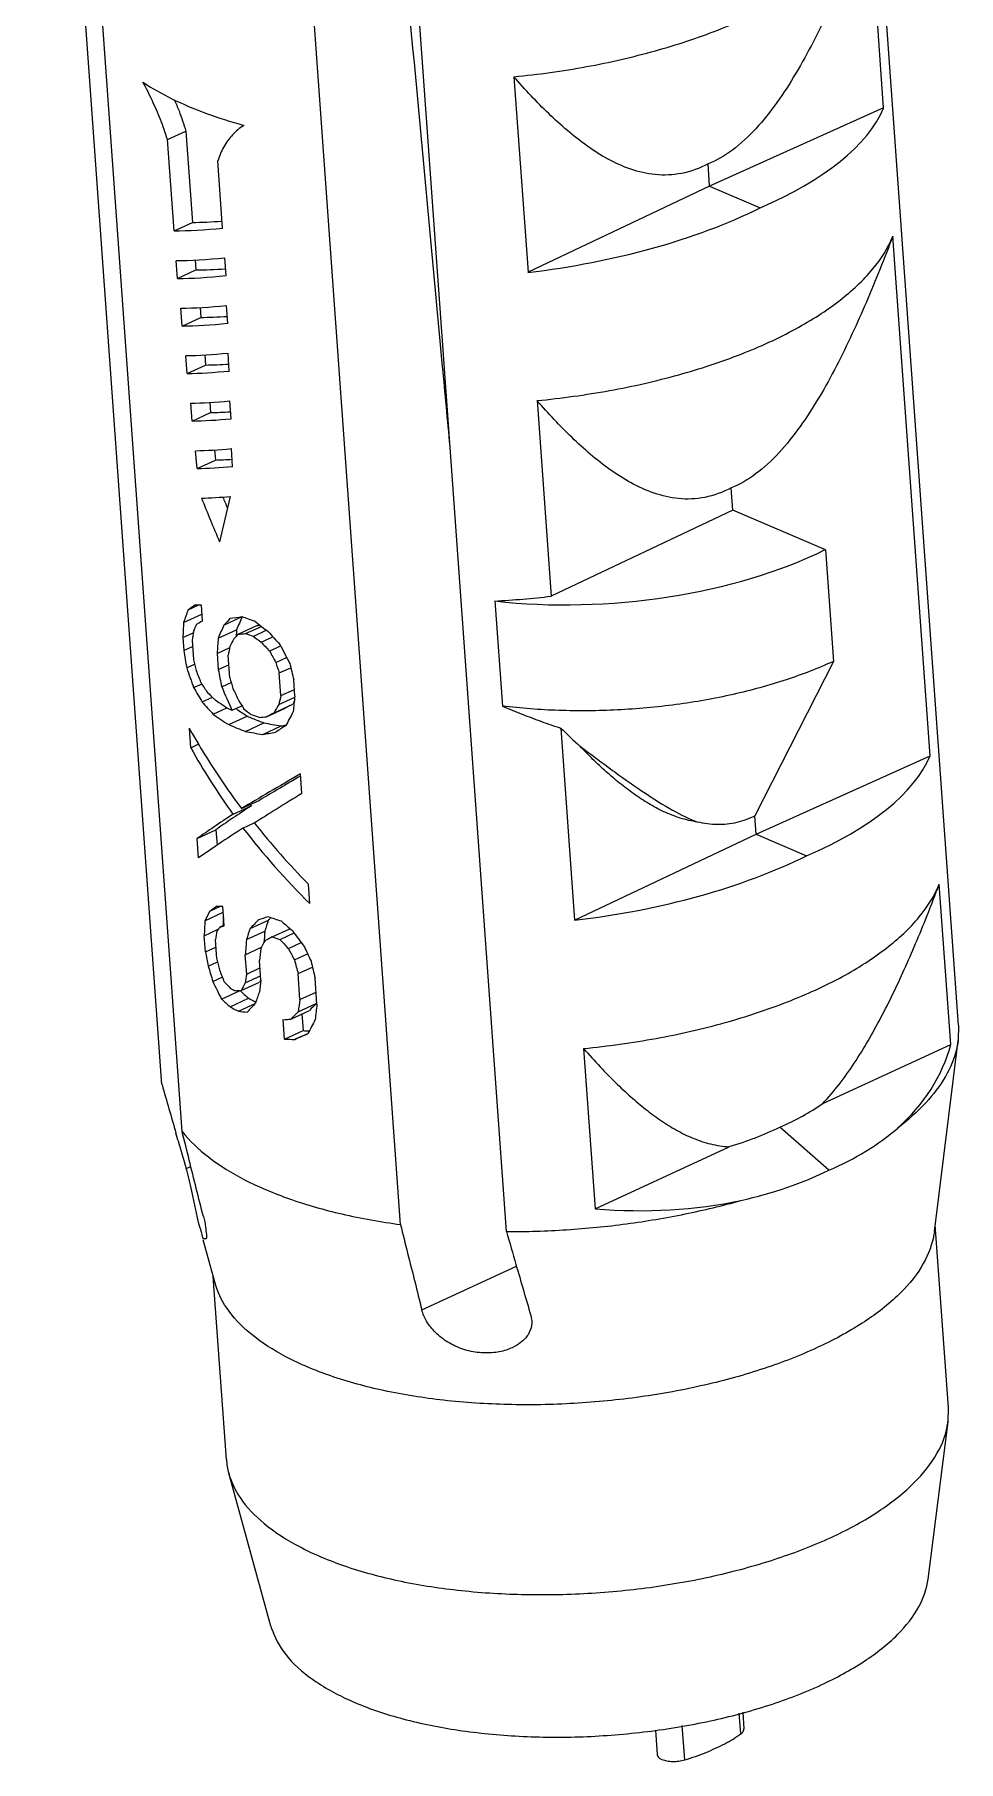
# Model space of a CAD drawing. Header units: millimetres. Extents: x -308 to 1490, y -1725 to -1095.
# Drawn here: x -135.69 to -128.2, y -1322.09 to -1308.09 of the extents above; entities that cross this region are included whole.
import ezdxf

# ---------------------------------------------------------------- set-up
doc = ezdxf.new("R2010")
doc.units = ezdxf.units.MM

# ---------------------------------------------------------------- blocks, each defined once
blk = doc.blocks.new('*u3')
for p, q in [((67.31, -72.964), (66.277, -58.558)), ((67.473, -73.343), (66.44, -58.937)), ((69.244, -74.099), (68.211, -59.693)), ((70.103, -74.156), (69.07, -59.75)), ((73.769, -72.482), (72.946, -61.016)), ((73.162, -65.042), (73.048, -63.456)), ((70.164, -64.789), (70.278, -66.375)), ((73.162, -65.042), (71.751, -65.677)), ((67.354, -65.298), (67.504, -65.229)), ((67.504, -65.229), (67.557, -65.97)), ((67.408, -66.04), (67.354, -65.298)), ((67.802, -66.016), (67.763, -65.472)), ((71.751, -65.677), (71.738, -65.496)), ((71.751, -65.677), (70.278, -66.375)), ((71.751, -65.677), (72.16, -65.852)), ((67.408, -66.04), (67.557, -65.97)), ((73.538, -70.297), (73.236, -66.083)), ((67.435, -66.425), (67.425, -66.281)), ((67.435, -66.425), (67.585, -66.356)), ((67.579, -66.275), (67.585, -66.356)), ((67.83, -66.402), (67.82, -66.257)), ((67.475, -66.811), (67.464, -66.666)), ((67.619, -66.66), (67.625, -66.742)), ((67.843, -66.789), (67.833, -66.644)), ((67.475, -66.811), (67.625, -66.742)), ((67.514, -67.196), (67.504, -67.052)), ((67.658, -67.045), (67.664, -67.127)), ((67.856, -67.176), (67.846, -67.031)), ((67.514, -67.196), (67.664, -67.127)), ((67.554, -67.582), (67.544, -67.437)), ((67.554, -67.582), (67.704, -67.512)), ((67.698, -67.43), (67.704, -67.512)), ((67.87, -67.563), (67.859, -67.418)), ((70.352, -67.416), (70.466, -69.003)), ((67.594, -67.967), (67.583, -67.822)), ((67.594, -67.967), (67.743, -67.898)), ((67.737, -67.815), (67.743, -67.898)), ((67.883, -67.95), (67.873, -67.805)), ((71.939, -68.305), (71.926, -68.124)), ((71.939, -68.305), (70.466, -69.003)), ((72.689, -68.625), (71.939, -68.305)), ((72.689, -68.625), (72.754, -69.531)), ((70.009, -69.041), (70.07, -69.893)), ((67.485, -69.216), (67.633, -69.147)), ((67.521, -69.113), (67.61, -69.072)), ((67.628, -69.072), (67.637, -69.204)), ((67.812, -69.236), (67.961, -69.168)), ((67.479, -69.337), (67.563, -69.299)), ((67.766, -69.343), (67.915, -69.274)), ((67.929, -69.31), (68.078, -69.241)), ((67.987, -69.306), (68.116, -69.247)), ((68.049, -69.328), (68.156, -69.278)), ((68.114, -69.375), (68.209, -69.331)), ((67.479, -69.337), (67.486, -69.442)), ((67.486, -69.442), (67.558, -69.41)), ((67.554, -69.359), (67.565, -69.517)), ((67.757, -69.466), (67.859, -69.419)), ((67.757, -69.466), (67.766, -69.598)), ((68.183, -69.448), (68.272, -69.406)), ((67.511, -69.584), (67.574, -69.554)), ((67.766, -69.598), (67.853, -69.558)), ((67.861, -69.665), (67.847, -69.481)), ((68.233, -69.54), (68.324, -69.498)), ((68.261, -69.625), (68.354, -69.582)), ((72.754, -69.531), (72.117, -70.785)), ((67.566, -69.744), (67.63, -69.715)), ((67.794, -69.738), (67.871, -69.702)), ((68.274, -69.809), (68.261, -69.625)), ((68.388, -69.813), (68.378, -69.682)), ((67.636, -69.86), (67.719, -69.822)), ((67.879, -69.928), (67.958, -69.892)), ((68.219, -69.947), (68.37, -69.878)), ((68.258, -69.881), (68.387, -69.822)), ((68.274, -69.809), (68.384, -69.758)), ((67.724, -69.958), (67.835, -69.907)), ((67.851, -70.043), (68.001, -69.975)), ((67.986, -70.099), (68.135, -70.03)), ((68.158, -69.98), (68.308, -69.91)), ((67.543, -70.231), (67.532, -70.074)), ((68.127, -70.124), (68.277, -70.054)), ((70.543, -70.072), (70.655, -71.63)), ((67.543, -70.231), (67.609, -70.201)), ((72.128, -70.932), (73.538, -70.297)), ((68.444, -70.602), (68.433, -70.444)), ((67.886, -70.771), (68.035, -70.702)), ((67.955, -70.725), (68.104, -70.656)), ((67.966, -70.883), (68.057, -70.841)), ((72.128, -70.932), (72.117, -70.785)), ((67.596, -70.967), (67.748, -70.897)), ((67.607, -71.125), (67.596, -70.967)), ((67.748, -70.897), (67.757, -71.022)), ((70.655, -71.63), (72.128, -70.932)), ((72.128, -70.932), (72.536, -71.107)), ((68.508, -71.496), (68.497, -71.338)), ((73.706, -72.639), (73.613, -71.338)), ((67.658, -71.635), (67.807, -71.566)), ((67.697, -71.558), (67.785, -71.517)), ((67.814, -71.676), (67.803, -71.518)), ((67.652, -71.756), (67.766, -71.704)), ((67.783, -71.684), (67.812, -71.67)), ((67.995, -71.787), (68.144, -71.718)), ((68.025, -71.698), (68.174, -71.629)), ((68.204, -71.766), (68.348, -71.699)), ((67.662, -71.888), (67.652, -71.756)), ((67.662, -71.888), (67.748, -71.848)), ((67.755, -71.945), (67.743, -71.788)), ((67.985, -71.91), (68.118, -71.849)), ((68.267, -71.787), (68.381, -71.734)), ((68.335, -71.86), (68.439, -71.812)), ((67.684, -72.003), (67.76, -71.968)), ((67.997, -72.068), (67.985, -71.91)), ((68.111, -72.116), (68.1, -71.958)), ((68.384, -71.952), (68.491, -71.903)), ((67.723, -72.127), (67.797, -72.093)), ((67.953, -72.201), (68.102, -72.132)), ((67.984, -72.139), (68.109, -72.081)), ((67.997, -72.068), (68.104, -72.018)), ((68.414, -72.064), (68.53, -72.01)), ((68.429, -72.274), (68.414, -72.064)), ((68.567, -72.311), (68.552, -72.101)), ((67.793, -72.27), (67.944, -72.201)), ((67.862, -72.333), (68.011, -72.264)), ((68.429, -72.274), (68.56, -72.214)), ((67.931, -72.368), (68.065, -72.306)), ((68.355, -72.432), (68.505, -72.362)), ((68.415, -72.373), (68.566, -72.303)), ((68.444, -72.39), (68.454, -72.526)), ((68.304, -72.595), (68.293, -72.437)), ((68.304, -72.595), (68.454, -72.526)), ((68.388, -72.596), (68.492, -72.548)), ((73.769, -72.482), (73.765, -72.606)), ((70.729, -72.671), (70.822, -73.972)), ((72.668, -73.117), (73.706, -72.639)), ((73.573, -74.156), (73.765, -72.606)), ((67.442, -73.421), (67.423, -73.357)), ((72.717, -73.658), (72.321, -73.31)), ((70.822, -73.972), (71.909, -73.468)), ((67.507, -73.645), (67.544, -73.628)), ((67.599, -74.047), (67.595, -74.029)), ((73.687, -75.584), (73.58, -74.1)), ((67.741, -74.575), (67.645, -74.224)), ((67.832, -76.004), (67.726, -74.52)), ((69.417, -74.791), (70.184, -74.437)), ((73.684, -75.698), (73.687, -75.584)), ((73.522, -76.975), (73.684, -75.698)), ((68.193, -77.357), (67.852, -76.116)), ((72.003, -78.231), (71.991, -78.062)), ((72.02, -78.054), (72.029, -78.19)), ((71.311, -78.2), (71.325, -78.397)), ((71.549, -78.441), (71.529, -78.163))]:
    blk.add_line(p, q)
for centre, radius, start, end in [((69.15, -65.934), 3.446, 249.7511, 251.5658), ((69.16, -66.065), 3.446, 250.1135, 251.2023), ((68.989, -67.312), 2.841, 246.195, 247.0175), ((69.08, -67.532), 2.671, 246.1493, 247.1715), ((69.207, -66.722), 3.446, 250.1135, 251.2023), ((69.131, -67.412), 2.801, 247.1713, 248.1615), ((69.181, -67.288), 2.934, 248.1613, 249.1214), ((69.053, -67.316), 2.98, 246.2237, 249.0131), ((76.375, -64.003), 8.417, 226.1369, 227.6001), ((69.363, -68.239), 3.567, 250.4884, 252.265), ((69.374, -68.397), 3.567, 250.8431, 251.909), ((68.977, -70.036), 2.418, 242.6719, 243.5905), ((69.068, -70.286), 2.242, 241.8782, 243.6215), ((68.989, -70.194), 2.418, 242.2121, 244.0495), ((159.597, -46.592), 95.981, 195.94796, 196.19228), ((148.13, -49.923), 84.04, 196.23661, 196.39555), ((163.806, -47.377), 97.454, 195.94905, 196.1128), ((154.013, -50.211), 87.259, 196.10993, 196.39262), ((68.397, -75.966), 0.566, 183.8768, 195.4448)]:
    blk.add_arc(centre, radius, start, end)
for centre, major_axis, ratio, start_param, end_param in [((69.98, -64.922), (3.235, 0.161), 0.42539, -0.852788, -0.203762), ((69.98, -64.93), (2.978, 0.884), 0.184199, -2.573607, -2.446363), ((69.98, -64.922), (3.225, 0.304), 0.455968, -1.521354, -0.872329), ((69.98, -64.93), (3.176, 0.943), 0.184199, -2.567328, -2.379552), ((69.997, -65.171), (3.176, 0.943), 0.184199, -2.567328, -2.379552), ((70.008, -65.316), (2.978, 0.884), 0.184199, -2.573607, -2.446363), ((70.008, -65.316), (3.176, 0.943), 0.184199, -2.567328, -2.379552), ((70.025, -65.557), (3.176, 0.943), 0.184199, -2.561052, -2.385828), ((70.036, -65.701), (3.176, 0.943), 0.184199, -2.561052, -2.385828), ((70.036, -65.701), (2.978, 0.884), 0.184199, -2.566909, -2.453655), ((70.053, -65.942), (3.176, 0.943), 0.184199, -2.55478, -2.3921), ((70.063, -66.087), (3.176, 0.943), 0.184199, -2.55478, -2.3921), ((70.063, -66.087), (2.978, 0.884), 0.184199, -2.560216, -2.460904), ((70.08, -66.328), (3.176, 0.943), 0.184199, -2.548511, -2.39837), ((70.091, -66.473), (2.978, 0.884), 0.184199, -2.553526, -2.46811), ((70.091, -66.473), (3.176, 0.943), 0.184199, -2.548511, -2.39837), ((70.108, -66.714), (3.176, 0.943), 0.184199, -2.542244, -2.404636), ((70.119, -66.858), (2.978, 0.884), 0.184199, -2.546839, -2.475272), ((70.119, -66.858), (3.176, 0.943), 0.184199, -2.542244, -2.404636), ((70.136, -67.099), (3.176, 0.943), 0.184199, -2.532576, -2.421444), ((70.162, -67.458), (-2.506, 5.967), 0.405894, 1.52605, 1.585186), ((70.162, -67.458), (2.124, 7.098), 0.273487, -4.527246, -4.47525), ((70.162, -67.458), (-2.349, 5.594), 0.405894, 7.815913, 7.831998), ((70.979, -67.895), (2.529, 0.239), 0.455968, -2.006947, -0.872329), ((70.168, -67.549), (3.225, 0.304), 0.455968, -1.663157, -1.521354), ((70.157, -67.39), (2.687, 4.198), 0.316847, -4.098433, -4.072137), ((70.187, -67.817), (3.121, 1.727), 0.078619, 2.515082, 2.549981), ((70.198, -67.967), (3.178, 0.918), 0.194103, -2.59274, -2.566663), ((70.209, -68.121), (3.055, 2.306), 0.196194, 2.286489, 2.312421), ((70.206, -68.085), (3.17, 1.041), 0.145899, -2.449487, -2.406228), ((70.208, -68.109), (2.519, 3.936), 0.316846, -4.245576, -4.21791), ((70.027, -65.577), (1.303, 14.32), 0.158952, -4.441034, -4.432242), ((70.135, -67.086), (1.954, 8.255), 0.248328, -4.383881, -4.375151), ((70.179, -67.704), (2.798, 3.697), 0.30814, -4.069958, -4.052529), ((70.201, -68.005), (3.135, 1.553), 0.030656, 2.512864, 2.538941), ((70.208, -68.109), (2.687, 4.198), 0.316846, -4.245975, -4.220039), ((70.222, -68.305), (3.055, 2.306), 0.196195, 2.260543, 2.277842), ((70.185, -67.785), (1.221, 13.425), 0.158952, 1.696376, 1.700452), ((70.216, -68.212), (3.178, 0.918), 0.194103, -2.428217, -2.40224), ((70.203, -68.04), (3.231, -0.903), 0.632837, -2.111964, -2.085872), ((70.192, -67.878), (3.194, -1.219), 0.652274, -2.031056, -1.987476), ((70.216, -68.212), (2.979, 0.86), 0.194103, -2.425155, -2.412027), ((70.18, -67.719), (-2.8, 2.901), 0.630305, 1.505147, 1.540215), ((70.443, -71.386), (-3.178, 16.17), 0.155071, 1.419925, 1.428718), ((70.185, -67.785), (1.303, 14.32), 0.158952, -4.588938, -4.580289), ((70.229, -68.4), (1.954, 8.255), 0.248328, -4.531242, -4.522598), ((70.225, -68.349), (2.798, 3.697), 0.30814, -4.217181, -4.19989), ((70.194, -67.915), (2.896, -2.536), 0.649298, -1.728073, -1.701896), ((70.167, -67.536), (-2.501, 5.496), 0.435264, -4.559656, -4.542148), ((70.143, -67.206), (-2.506, 6.016), 0.40301, -4.511746, -4.485296), ((70.313, -69.572), (-2.506, 6.016), 0.40301, 1.406382, 1.432678), ((70.335, -69.877), (-2.731, 10.094), 0.248005, 1.468224, 1.476953), ((70.291, -69.258), (-2.501, 5.496), 0.435264, 1.437306, 1.454735), ((70.283, -69.151), (-3.178, 16.17), 0.155071, 1.567972, 1.576622), ((70.112, -66.774), (-2.731, 10.094), 0.248005, -4.502501, -4.493728), ((69.991, -65.075), (-3.178, 16.17), 0.155071, 1.820226, 1.829075), ((70.283, -69.146), (-2.8, 2.901), 0.630305, 1.201455, 1.236353), ((70.269, -68.958), (2.896, -2.536), 0.649298, -1.970689, -1.944613), ((70.259, -68.811), (-2.501, 5.496), 0.435264, 7.824629, 7.859209), ((70.239, -68.536), (-2.731, 10.094), 0.248005, -4.667515, -4.658871), ((70.243, -68.587), (-2.501, 5.496), 0.435264, -4.698518, -4.681227), ((70.274, -69.02), (3.194, -1.219), 0.652274, -2.256271, -2.212846), ((70.262, -68.864), (3.231, -0.903), 0.632837, -2.302413, -2.276399), ((70.26, -68.83), (3.254, -0.245), 0.551679, -2.418016, -2.366106), ((70.246, -68.631), (-2.604, 3.856), 0.559837, 7.791866, 7.809165), ((70.301, -69.4), (2.798, 3.697), 0.30814, -4.356259, -4.338751), ((70.355, -70.162), (1.954, 8.255), 0.248328, -4.696384, -4.687611), ((70.274, -69.021), (2.939, 1.456), 0.030656, 8.55332, 8.571197), ((70.301, -69.4), (2.623, 3.466), 0.30814, -4.355088, -4.348846), ((70.477, -71.861), (1.303, 14.32), 0.158952, 1.441794, 1.450643), ((70.269, -68.961), (3.252, -0.167), 0.537174, -2.441746, -2.38117), ((70.269, -68.961), (3.048, -0.157), 0.537174, 3.857956, 3.90104), ((70.252, -68.724), (3.231, -0.903), 0.632837, -2.163966, -2.13799), ((70.265, -68.896), (3.178, 0.918), 0.194103, -2.376215, -2.350123), ((70.27, -68.974), (3.005, 0.516), 0.335812, -2.417064, -2.3523), ((70.274, -69.021), (3.135, 1.553), 0.030656, 2.270147, 2.296324), ((70.325, -69.73), (2.687, 4.198), 0.316847, -4.463645, -4.437194), ((70.314, -69.586), (-2.812, 2.855), 0.633031, 7.44181, 7.641729), ((70.27, -68.974), (3.205, 0.551), 0.335812, -2.420126, -2.359435), ((70.276, -69.058), (3.17, 1.041), 0.1459, -2.36285, -2.31927), ((70.288, -69.217), (3.121, 1.727), 0.078619, 2.21122, 2.246288), ((70.276, -69.058), (2.972, 0.976), 0.1459, -2.355715, -2.337775), ((70.325, -69.743), (-2.814, 2.845), 0.633597, 1.156965, 1.322308), ((70.357, -70.177), (3.235, 0.161), 0.42539, -0.852788, -0.203762), ((70.318, -69.636), (3.128, 1.639), 0.055138, 2.188297, 2.397527), ((70.318, -69.636), (2.933, 1.536), 0.055138, 8.522501, 8.679959), ((70.318, -69.638), (2.928, 1.592), 0.071315, 8.708466, 8.884999), ((70.325, -69.743), (-2.638, 2.668), 0.633597, 1.317118, 1.320756), ((70.33, -69.813), (3.123, 1.699), 0.071315, 2.179922, 2.345907), ((70.318, -69.638), (3.123, 1.699), 0.071315, 2.423729, 2.589072), ((70.313, -69.568), (-2.814, 2.845), 0.633597, 7.683315, 7.849299), ((70.329, -69.795), (3.123, 1.704), 0.072592, 2.388462, 2.588382), ((70.326, -69.745), (-2.847, 2.722), 0.640392, 7.618517, 7.827747), ((70.357, -70.177), (3.225, 0.304), 0.455968, -1.521354, -0.872329), ((70.343, -69.991), (2.9, 3.208), 0.287346, -3.965532, -3.939236), ((70.363, -70.262), (3.121, 1.727), 0.078619, 2.515082, 2.549981), ((70.373, -70.412), (3.178, 0.918), 0.194102, -2.59274, -2.566663), ((70.2, -67.996), (1.303, 14.32), 0.158952, -4.441034, -4.432242), ((70.314, -69.583), (1.954, 8.255), 0.248328, -4.3926, -4.38388), ((70.369, -70.356), (3.055, 2.306), 0.196195, 2.416366, 2.433775), ((70.381, -70.523), (3.158, 1.228), 0.076178, -2.566273, -2.548896), ((70.2, -67.996), (1.221, 13.425), 0.158952, -4.425767, -4.420467), ((70.391, -70.653), (2.468, 5.214), 0.311731, -4.366397, -4.349109), ((70.388, -70.619), (3.055, 2.306), 0.196195, 2.260543, 2.295133), ((70.383, -70.549), (3.158, 1.228), 0.076178, -2.41045, -2.375805), ((70.387, -70.599), (1.221, 13.425), 0.158952, 1.66871, 1.675935), ((70.391, -70.653), (2.314, 4.888), 0.311731, 1.916035, 1.934475), ((70.388, -70.619), (2.864, 2.161), 0.196195, 8.567263, 8.577565), ((70.361, -70.239), (3.101, -1.723), 0.665124, 4.384317, 4.419242), ((70.344, -69.998), (-2.604, 3.856), 0.559837, -4.644187, -4.609065), ((70.387, -70.599), (1.303, 14.32), 0.158952, -4.614874, -4.60623), ((70.41, -70.925), (2.798, 3.697), 0.30814, -4.251794, -4.23448), ((70.399, -70.765), (3.135, 1.553), 0.030655, 2.331099, 2.357106), ((70.369, -70.351), (2.896, -2.536), 0.649298, -1.73678, -1.710634), ((70.302, -69.412), (-2.543, 7.044), 0.349791, -4.488009, -4.47036), ((70.578, -73.26), (-2.952, 13.132), 0.191064, 1.423248, 1.432041), ((70.503, -72.217), (-2.731, 10.094), 0.248005, 1.476953, 1.485673), ((70.435, -71.274), (1.595, 11.287), 0.195226, -4.632877, -4.624226), ((70.343, -69.994), (-2.501, 5.496), 0.435264, -4.568393, -4.550909), ((70.257, -68.791), (-2.952, 13.132), 0.191064, -4.512408, -4.503648), ((70.164, -67.494), (-3.178, 16.17), 0.155071, -4.46296, -4.45411), ((70.5, -72.172), (-2.543, 7.044), 0.349791, 1.421318, 1.438861), ((70.464, -71.681), (-2.604, 3.856), 0.559837, 1.317805, 1.352747), ((70.461, -71.637), (-2.501, 5.496), 0.435264, 1.446026, 1.463435), ((70.433, -71.248), (3.231, -0.903), 0.632837, -2.319788, -2.293734), ((70.412, -70.952), (2.798, 3.697), 0.30814, -4.165313, -4.148017), ((70.404, -70.846), (1.954, 8.255), 0.248328, -4.50531, -4.496665), ((70.447, -71.432), (1.595, 11.287), 0.195226, -4.624226, -4.615578), ((70.412, -70.952), (2.623, 3.466), 0.30814, -4.150239, -4.145311), ((70.444, -71.391), (3.252, -0.548), 0.597323, -2.415888, -2.381102), ((70.422, -71.096), (3.178, 0.918), 0.194102, -2.540649, -2.51468), ((70.444, -71.391), (3.049, -0.514), 0.597323, 3.858757, 3.895894), ((70.434, -71.258), (2.468, 5.214), 0.311731, -4.383688, -4.366397), ((70.563, -73.062), (1.595, 11.287), 0.195226, 1.528529, 1.537289), ((70.435, -71.277), (3.189, 0.762), 0.25568, -2.5327, -2.498096), ((70.432, -71.224), (3.055, 2.306), 0.196194, 2.295134, 2.32971), ((70.46, -71.618), (3.055, 2.306), 0.196194, 2.147524, 2.173734), ((70.46, -71.618), (2.864, 2.161), 0.196194, 8.420016, 8.448015), ((70.656, -74.359), (1.303, 14.32), 0.158952, 1.441794, 1.450643), ((70.441, -71.35), (3.178, 0.918), 0.194102, -2.367526, -2.341407), ((70.461, -71.631), (3.145, 1.42), 0.010467, -2.295274, -2.251469), ((70.45, -71.481), (2.99, 0.714), 0.25568, -2.361102, -2.33829), ((70.504, -72.228), (2.687, 4.198), 0.316846, -4.463644, -4.437193), ((70.45, -71.481), (3.189, 0.762), 0.25568, -2.368238, -2.333394), ((70.464, -71.675), (3.227, -1.016), 0.616142, -0.353133, 0.026021), ((70.122, -71.407), (3.092, -1.006), 0.613036, -0.602027, -0.434282), ((70.173, -71.383), (3.082, -0.912), 0.657751, -0.792801, -0.625056), ((70.297, -71.544), (3.442, -1.091), 0.615551, -0.616186, -0.363101), ((70.322, -71.532), (3.436, -0.98), 0.658765, -0.883292, -0.630207), ((70.464, -71.675), (3.224, -0.911), 0.658989, -1.277062, -0.897908)]:
    blk.add_ellipse(centre, major_axis=major_axis, ratio=ratio, start_param=start_param, end_param=end_param)
for points, start_tangent, end_tangent in [([(69.646, -67.788), (69.586, -67.14), (69.236, -63.383)], (-0.09291, 0.995674), (-0.09246, 0.995716)), ([(70.164, -64.789), (70.752, -64.707), (71.311, -64.578), (71.818, -64.41), (72.261, -64.205), (72.62, -63.974), (72.886, -63.72), (73.048, -63.456)], (0.995207, 0.097793), (0.375146, 0.926966)), ([(73.048, -63.456), (72.944, -63.724), (72.834, -63.989), (72.717, -64.25), (72.59, -64.508), (72.45, -64.76), (72.296, -64.998), (72.125, -65.21), (71.935, -65.384), (71.738, -65.496)], (-0.353653, -0.935377), (-0.928426, -0.371518)), ([(67.156, -64.834), (67.39, -64.967), (67.664, -65.084), (67.973, -65.183)], (0.834033, -0.551715), (0.964665, -0.263479)), ([(67.354, -65.298), (67.298, -65.136), (67.23, -64.98), (67.156, -64.834)], (-0.291553, 0.956555), (-0.479592, 0.877491)), ([(71.738, -65.496), (71.523, -65.573), (71.309, -65.583), (71.111, -65.539), (70.927, -65.457), (70.756, -65.349), (70.597, -65.224), (70.446, -65.088), (70.303, -64.943), (70.164, -64.789)], (-0.886473, -0.46278), (-0.656988, 0.753901)), ([(67.41, -64.975), (67.448, -65.066), (67.504, -65.229)], (0.398279, -0.917264), (0.289682, -0.957123)), ([(67.973, -65.183), (67.883, -65.259), (67.812, -65.356), (67.763, -65.472)], (-0.839351, -0.54359), (-0.292541, -0.956253)), ([(70.352, -67.416), (70.94, -67.334), (71.5, -67.206), (72.007, -67.038), (72.45, -66.833), (72.808, -66.601), (73.074, -66.348), (73.236, -66.083)], (0.995207, 0.097793), (0.375146, 0.926966)), ([(73.236, -66.083), (73.132, -66.351), (73.022, -66.616), (72.905, -66.878), (72.779, -67.135), (72.639, -67.388), (72.484, -67.626), (72.314, -67.838), (72.124, -68.011), (71.926, -68.124)], (-0.353653, -0.935377), (-0.928426, -0.371518)), ([(71.926, -68.124), (71.711, -68.201), (71.498, -68.211), (71.3, -68.166), (71.115, -68.084), (70.944, -67.976), (70.785, -67.852), (70.635, -67.716), (70.491, -67.57), (70.352, -67.416)], (-0.886473, -0.46278), (-0.656988, 0.753901)), ([(72.754, -69.531), (72.371, -69.68), (71.942, -69.799), (71.48, -69.881), (71.003, -69.925), (70.527, -69.929), (70.07, -69.893)], (-0.907726, -0.419563), (-0.992099, 0.125454)), ([(70.07, -69.893), (70.23, -69.959), (70.388, -70.019), (70.543, -70.072)], (0.919281, -0.393603), (0.951154, -0.308716)), ([(71.653, -70.834), (71.513, -70.802), (71.38, -70.75), (71.254, -70.683), (71.135, -70.605), (71.021, -70.519), (70.912, -70.426), (70.805, -70.326), (70.7, -70.219)], (-0.990093, 0.140415), (-0.689966, 0.723842)), ([(70.7, -70.219), (70.982, -70.428), (71.23, -70.601), (71.451, -70.738), (71.653, -70.834)], (0.798877, -0.601494), (0.937746, -0.347323)), ([(72.117, -70.785), (71.971, -70.838), (71.814, -70.855), (71.653, -70.834)], (-0.897188, -0.44165), (-0.973116, 0.230317)), ([(70.729, -72.671), (71.317, -72.589), (71.876, -72.461), (72.383, -72.292), (72.827, -72.088), (73.185, -71.856), (73.451, -71.603), (73.613, -71.338)], (0.995207, 0.097793), (0.375146, 0.926966)), ([(72.668, -73.117), (72.801, -72.962), (72.924, -72.79), (73.036, -72.608), (73.14, -72.419), (73.237, -72.228), (73.329, -72.03), (73.421, -71.82), (73.515, -71.591), (73.613, -71.338)], (0.691746, 0.722141), (0.353653, 0.935377)), ([(70.729, -72.671), (70.863, -72.819), (70.989, -72.949), (71.111, -73.062), (71.231, -73.163), (71.353, -73.253), (71.481, -73.333), (71.615, -73.398), (71.758, -73.445), (71.909, -73.468)], (0.656988, -0.753901), (0.998585, -0.053173)), ([(73.765, -72.606), (73.752, -72.68), (73.663, -72.898), (73.503, -73.111), (73.276, -73.316)], (-0.122039, -0.992525), (-0.795048, -0.606546)), ([(67.646, -74.035), (67.588, -73.807), (67.531, -73.576), (67.473, -73.343)], (-0.243266, 0.96996), (-0.241555, 0.970387)), ([(67.473, -73.343), (67.686, -73.551), (67.979, -73.735), (68.343, -73.89), (68.769, -74.013), (69.244, -74.099)], (0.618883, -0.785484), (0.990907, -0.134549)), ([(67.595, -74.029), (67.574, -73.929), (67.553, -73.828), (67.531, -73.733), (67.507, -73.645)], (-0.200135, 0.979768), (-0.282286, 0.95933)), ([(70.103, -74.156), (70.591, -74.141), (71.078, -74.093), (71.552, -74.013), (72.003, -73.904)], (0.999997, -0.002463), (0.962247, 0.272178)), ([(67.619, -74.126), (67.616, -74.118), (67.599, -74.047)], (-0.319023, 0.947747), (-0.201347, 0.97952)), ([(67.646, -74.035), (67.664, -74.12), (67.67, -74.181), (67.666, -74.214), (67.661, -74.216)], (0.243266, -0.96996), (-0.977103, -0.212768)), ([(69.244, -74.099), (69.302, -74.332), (69.36, -74.562), (69.417, -74.791)], (0.241555, -0.970387), (0.243266, -0.96996)), ([(67.661, -74.216), (67.654, -74.216), (67.637, -74.184), (67.619, -74.126)], (-0.977103, -0.212768), (-0.319023, 0.947747)), ([(73.573, -74.156), (73.565, -74.203), (73.467, -74.444), (73.272, -74.679), (72.988, -74.899), (72.624, -75.097)], (-0.1194, -0.992846), (-0.907726, -0.419563)), ([(72.624, -75.097), (72.194, -75.266), (71.71, -75.401), (71.19, -75.497), (70.652, -75.55), (70.114, -75.559), (69.594, -75.524), (69.11, -75.446), (68.678, -75.327), (68.314, -75.171), (68.029, -74.984), (67.833, -74.772), (67.741, -74.575)], (-0.907726, -0.419563), (-0.263679, 0.96461)), ([(70.15, -75.098), (70.129, -75.107), (70.016, -75.136), (69.884, -75.138), (69.75, -75.11), (69.629, -75.053), (69.528, -74.975), (69.456, -74.883), (69.417, -74.791)], (-0.907521, -0.420007), (-0.243266, 0.96996)), ([(70.3, -74.837), (70.307, -74.918), (70.278, -74.993), (70.218, -75.057), (70.15, -75.098)], (0.282286, -0.95933), (-0.907521, -0.420007)), ([(72.735, -76.637), (73.099, -76.439), (73.383, -76.219), (73.577, -75.985), (73.676, -75.744), (73.683, -75.698)], (0.907726, 0.419563), (0.121635, 0.992575)), ([(67.851, -76.116), (67.943, -76.313), (68.139, -76.524), (68.424, -76.711), (68.789, -76.867), (69.22, -76.986), (69.705, -77.064), (70.225, -77.099), (70.763, -77.09), (71.301, -77.037), (71.821, -76.941), (72.304, -76.806), (72.735, -76.637)], (0.265935, -0.963991), (0.907726, 0.419563)), ([(72.656, -77.833), (73.006, -77.64), (73.275, -77.424), (73.449, -77.195), (73.522, -76.975)], (0.907726, 0.419563), (0.123558, 0.992337)), ([(68.193, -77.357), (68.205, -77.393), (68.334, -77.612), (68.561, -77.808), (68.875, -77.976), (69.263, -78.108), (69.713, -78.2), (70.206, -78.249), (70.725, -78.253), (71.246, -78.211), (71.757, -78.125), (72.233, -77.997), (72.656, -77.833)], (0.261115, -0.965308), (0.907726, 0.419563)), ([(71.549, -78.441), (71.722, -78.38), (71.875, -78.31), (72.003, -78.231)], (0.957358, 0.288904), (0.814121, 0.580695)), ([(72.003, -78.231), (72.024, -78.209), (72.029, -78.19)], (0.814121, 0.580695), (-0.054181, 0.998531)), ([(71.325, -78.397), (71.328, -78.409), (71.342, -78.425), (71.364, -78.438)], (0.083493, -0.996508), (0.919751, -0.392503)), ([(71.364, -78.438), (71.404, -78.449), (71.451, -78.454), (71.501, -78.451), (71.549, -78.441)], (0.919751, -0.392503), (0.957358, 0.288904))]:
    blk.add_spline(points, degree=3, dxfattribs=dict(start_tangent=start_tangent, end_tangent=end_tangent))
blk = doc.blocks.new('*u5')
blk.add_blockref('*u3', (-106.236, 148.578))

msp = doc.modelspace()

# ---------------------------------------------------------------- block references
msp.add_blockref('*u5', (-95.729, -1392.218))

doc.saveas('drawing.dxf')
